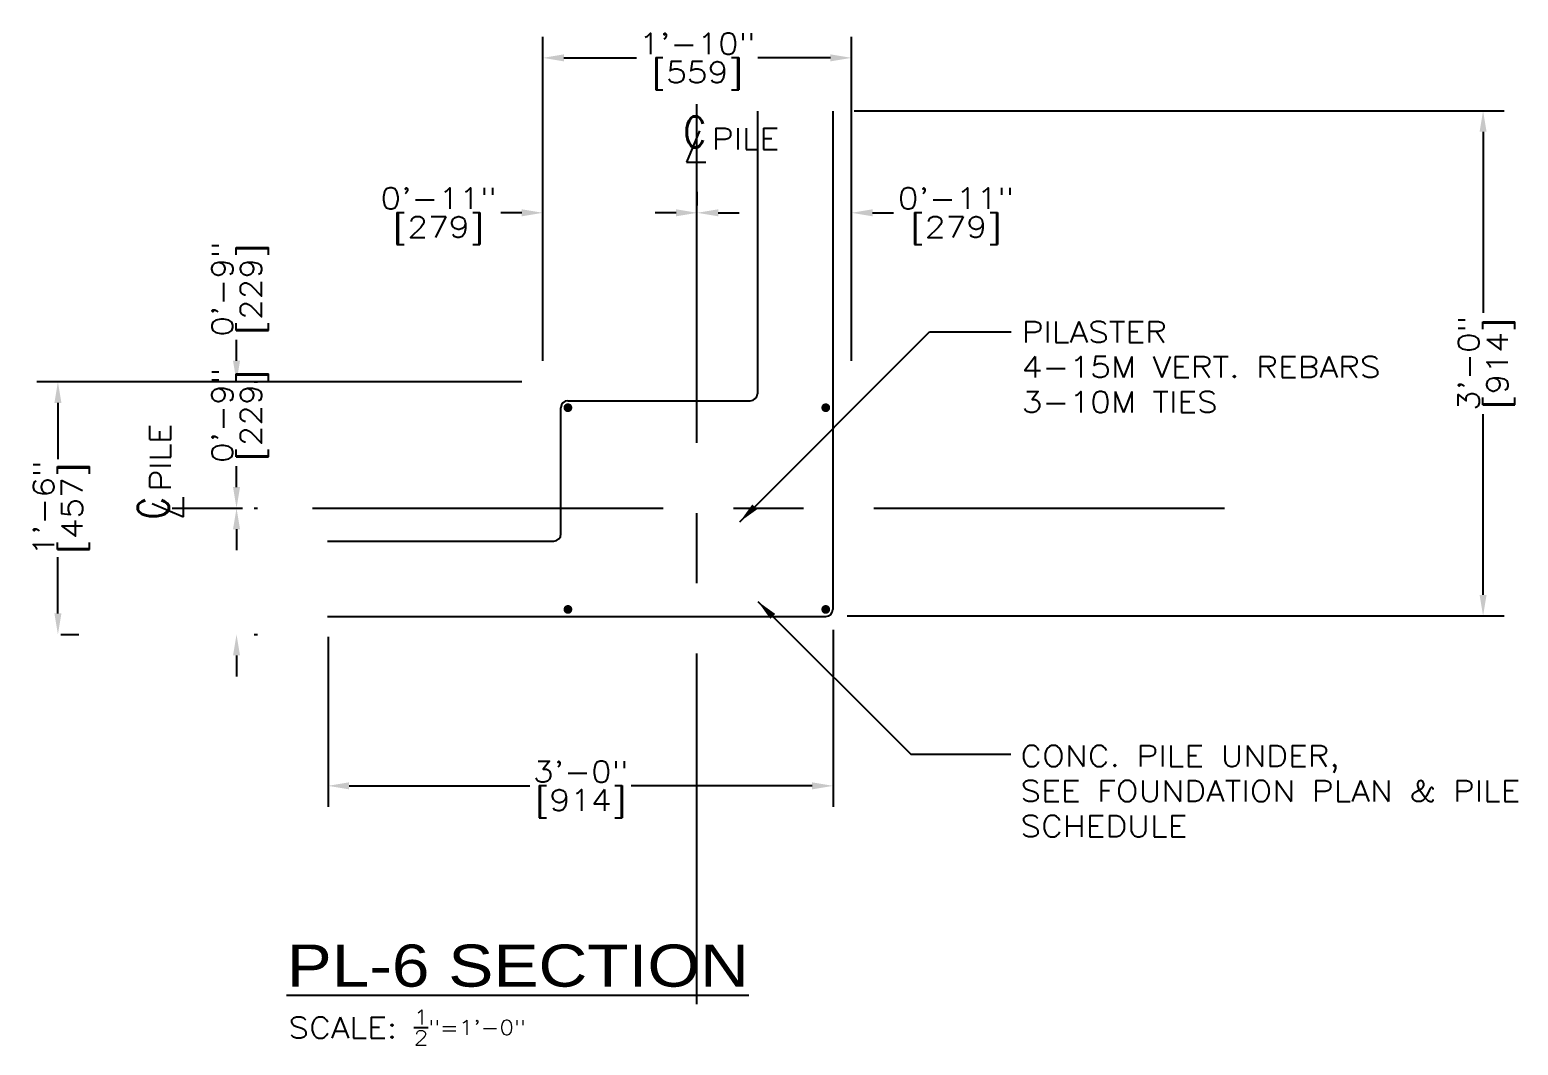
# Model space of a CAD drawing. Header units: inches. Extents: x -229 to 9761, y -1201 to 3580.
# Drawn here: x 927.5 to 1033.6, y -1097.1 to -1024.7 of the extents above; entities that cross this region are included whole.
import ezdxf

# ---------------------------------------------------------------- set-up
doc = ezdxf.new("R2010")
doc.units = ezdxf.units.IN
doc.header["$MEASUREMENT"] = 0
doc.linetypes.add('CENTER', pattern=[2, 1.25, -0.25, 0.25, -0.25])
doc.layers.get('DEFPOINTS').update_dxf_attribs({"linetype": 'CONTINUOUS'})
for name, color, linetype in [('Dimension', 5, 'CONTINUOUS'), ('Foundation_Details_CL', 150, 'CENTER'), ('Foundation_Details_Reinf', 131, 'CONTINUOUS'), ('Structural_Section_Dim', 5, 'CONTINUOUS'), ('Structural_Section_Text', 5, 'CONTINUOUS'), ('TEXT', 4, 'CONTINUOUS')]:
    doc.layers.add(name, color=color, linetype=linetype)
doc.styles.add('ROMANS', font='ROMANS.SHX', dxfattribs={"width": 0.8})
doc.styles.add('ROMANS-115', font='romans.shx', dxfattribs={"width": 1.15})
doc.styles.add('SANS-115', font='sanss___.ttf', dxfattribs={"width": 1.15})
doc.dimstyles.new('112-ROMANS-115-MS', dxfattribs={"dimscale": 0, "dimtxt": 1.5, "dimasz": 1.5, "dimexe": 1.5, "dimexo": 1.5, "dimgap": 0.125, "dimtad": 0, "dimdec": 4, "dimzin": 1, "dimdsep": 46, "dimlunit": 4, "dimtxsty": 'ROMANS-115', "dimcen": 0.125, "dimclrd": 256, "dimclre": 256, "dimclrt": 256, "dimadec": 0, "dimazin": 0, "dimtfac": 1, "dimtdec": 4, "dimtofl": 0, "dimtmove": 0, "dimatfit": 0, "dimfxl": 1, "dimtfillclr": 256, "dimfrac": 2, "dimtolj": 1, "dimtzin": 0, "dimarcsym": 0})
doc.dimstyles.new('12-ROMANS-115-PS', dxfattribs={"dimscale": 0, "dimtxt": 0.0625, "dimasz": 0.0625, "dimexe": 0.0625, "dimexo": 0.03125, "dimgap": 0.03125, "dimtad": 1, "dimdec": 3, "dimlfac": 24, "dimzin": 1, "dimdsep": 46, "dimlunit": 4, "dimtxsty": 'ROMANS-115', "dimcen": 0.125, "dimclrd": 256, "dimclre": 256, "dimclrt": 256, "dimadec": 0, "dimazin": 0, "dimtfac": 1, "dimtdec": 3, "dimtofl": 0, "dimtmove": 0, "dimatfit": 0, "dimfxl": 1, "dimfrac": 2, "dimtolj": 1, "dimtzin": 0, "dimarcsym": 0})

# ---------------------------------------------------------------- blocks, each defined once
blk = doc.blocks.new('*D82')
at = {"layer": 'DEFPOINTS', "color": 0, "ltscale": 2}
for p in [(986.08, -1026.69), (964.08, -1049.78), (986.08, -1049.78)]:
    blk.add_point(p, dxfattribs=at)
at = {"layer": 'Structural_Section_Dim', "lineweight": -2, "ltscale": 2}
for p, q in [((964.08, -1048.28), (964.08, -1025.19)), ((986.08, -1048.28), (986.08, -1025.19)), ((965.58, -1026.69), (970.76, -1026.69)), ((984.58, -1026.69), (979.39, -1026.69))]:
    blk.add_line(p, q, dxfattribs=at)
at = {"layer": 'Structural_Section_Dim', "ltscale": 2}
for points in [[(965.58, -1026.44), (965.58, -1026.94), (964.08, -1026.69)], [(984.58, -1026.44), (984.58, -1026.94), (986.08, -1026.69)]]:
    blk.add_solid(points, dxfattribs=at)
at = {"layer": 'Structural_Section_Dim', "ltscale": 2, "char_height": 1.5, "attachment_point": 5, "style": 'ROMANS-115'}
for s, insert in [('\\A1;1\'-10"', (975.08, -1025.67)), ('\\A1;[559]', (975.08, -1027.96))]:
    blk.add_mtext(s, dxfattribs=dict(at, insert=insert))
blk = doc.blocks.new('*D83')
at = {"layer": 'DEFPOINTS', "color": 0, "ltscale": 2}
for p in [(929.52, -1049.78), (964.08, -1049.78), (928.22, -1067.78)]:
    blk.add_point(p, dxfattribs=at)
at = {"layer": 'Structural_Section_Dim', "lineweight": -2, "ltscale": 2}
for p, q in [((962.58, -1049.78), (928.02, -1049.78)), ((929.52, -1051.28), (929.52, -1055.28)), ((929.52, -1066.28), (929.52, -1062.27)), ((929.72, -1067.78), (931.02, -1067.78))]:
    blk.add_line(p, q, dxfattribs=at)
at = {"layer": 'Structural_Section_Dim', "ltscale": 2}
for points in [[(929.27, -1051.28), (929.77, -1051.28), (929.52, -1049.78)], [(929.27, -1066.28), (929.77, -1066.28), (929.52, -1067.78)]]:
    blk.add_solid(points, dxfattribs=at)
at = {"layer": 'Structural_Section_Dim', "ltscale": 2, "char_height": 1.5, "attachment_point": 5, "rotation": 90, "style": 'ROMANS-115'}
for s, insert in [('\\A1;1\'-6"', (928.5, -1058.78)), ('\\A1;[457]', (930.78, -1058.78))]:
    blk.add_mtext(s, dxfattribs=dict(at, insert=insert))
blk = doc.blocks.new('*D84')
at = {"layer": 'DEFPOINTS', "color": 0, "ltscale": 2}
for p in [(964.08, -1037.73), (964.08, -1038.72), (975.08, -1038.72)]:
    blk.add_point(p, dxfattribs=at)
at = {"layer": 'Structural_Section_Dim', "lineweight": -2, "ltscale": 2}
for p, q in [((964.08, -1037.22), (964.08, -1036.23)), ((975.08, -1037.22), (975.08, -1036.23)), ((962.58, -1037.73), (961.08, -1037.73)), ((976.58, -1037.73), (978.08, -1037.73))]:
    blk.add_line(p, q, dxfattribs=at)
at = {"layer": 'Structural_Section_Dim', "ltscale": 2}
for points in [[(962.58, -1037.48), (962.58, -1037.98), (964.08, -1037.73)], [(976.58, -1037.48), (976.58, -1037.98), (975.08, -1037.73)]]:
    blk.add_solid(points, dxfattribs=at)
at = {"layer": 'Structural_Section_Dim', "ltscale": 2, "char_height": 1.5, "attachment_point": 5, "style": 'ROMANS-115'}
for s, insert in [('\\A1;0\'-11"', (956.64, -1036.71)), ('\\A1;[279]', (956.64, -1039))]:
    blk.add_mtext(s, dxfattribs=dict(at, insert=insert))
blk = doc.blocks.new('*D85')
at = {"layer": 'DEFPOINTS', "color": 0, "ltscale": 2}
for p in [(986.08, -1037.73), (975.08, -1038.72), (986.08, -1038.72)]:
    blk.add_point(p, dxfattribs=at)
at = {"layer": 'Structural_Section_Dim', "lineweight": -2, "ltscale": 2}
for p, q in [((975.08, -1037.22), (975.08, -1036.23)), ((986.08, -1037.22), (986.08, -1036.23)), ((973.58, -1037.73), (972.08, -1037.73)), ((987.58, -1037.73), (989.08, -1037.73))]:
    blk.add_line(p, q, dxfattribs=at)
at = {"layer": 'Structural_Section_Dim', "ltscale": 2}
for points in [[(973.58, -1037.48), (973.58, -1037.98), (975.08, -1037.73)], [(987.58, -1037.48), (987.58, -1037.98), (986.08, -1037.73)]]:
    blk.add_solid(points, dxfattribs=at)
at = {"layer": 'Structural_Section_Dim', "ltscale": 2, "char_height": 1.5, "attachment_point": 5, "style": 'ROMANS-115'}
for s, insert in [('\\A1;0\'-11"', (993.52, -1036.71)), ('\\A1;[279]', (993.52, -1039))]:
    blk.add_mtext(s, dxfattribs=dict(at, insert=insert))
blk = doc.blocks.new('*D86')
at = {"layer": 'DEFPOINTS', "color": 0, "ltscale": 2}
for p in [(942, -1058.78), (942.25, -1058.78), (942, -1067.78)]:
    blk.add_point(p, dxfattribs=at)
at = {"layer": 'Structural_Section_Dim', "lineweight": -2, "ltscale": 2}
for p, q in [((942.25, -1057.28), (942.25, -1055.78)), ((943.5, -1058.78), (943.75, -1058.78)), ((943.5, -1067.78), (943.75, -1067.78)), ((942.25, -1069.28), (942.25, -1070.78))]:
    blk.add_line(p, q, dxfattribs=at)
at = {"layer": 'Structural_Section_Dim', "ltscale": 2}
for points in [[(942, -1057.28), (942.5, -1057.28), (942.25, -1058.78)], [(942, -1069.28), (942.5, -1069.28), (942.25, -1067.78)]]:
    blk.add_solid(points, dxfattribs=at)
at = {"layer": 'Structural_Section_Dim', "ltscale": 2, "char_height": 1.5, "attachment_point": 5, "rotation": 90, "style": 'ROMANS-115'}
for s, insert in [('\\A1;0\'-9"', (941.23, -1052.16)), ('\\A1;[229]', (943.52, -1052.16))]:
    blk.add_mtext(s, dxfattribs=dict(at, insert=insert))
blk = doc.blocks.new('*D87')
at = {"layer": 'DEFPOINTS', "color": 0, "ltscale": 2}
for p in [(942, -1049.78), (942.25, -1049.78), (942, -1058.78)]:
    blk.add_point(p, dxfattribs=at)
at = {"layer": 'Structural_Section_Dim', "lineweight": -2, "ltscale": 2}
for p, q in [((942.25, -1048.28), (942.25, -1046.78)), ((943.5, -1049.78), (943.75, -1049.78)), ((943.5, -1058.78), (943.75, -1058.78)), ((942.25, -1060.28), (942.25, -1061.78))]:
    blk.add_line(p, q, dxfattribs=at)
at = {"layer": 'Structural_Section_Dim', "ltscale": 2}
for points in [[(942, -1048.28), (942.5, -1048.28), (942.25, -1049.78)], [(942, -1060.28), (942.5, -1060.28), (942.25, -1058.78)]]:
    blk.add_solid(points, dxfattribs=at)
at = {"layer": 'Structural_Section_Dim', "ltscale": 2, "char_height": 1.5, "attachment_point": 5, "rotation": 90, "style": 'ROMANS-115'}
for s, insert in [('\\A1;0\'-9"', (941.23, -1043.16)), ('\\A1;[229]', (943.52, -1043.16))]:
    blk.add_mtext(s, dxfattribs=dict(at, insert=insert))
blk = doc.blocks.new('CLMARK')
at = {"layer": 'TEXT'}
for p, q in [((1.52, 4.57), (-3.55, -7.61)), ((-3.55, -7.61), (4.06, -7.61))]:
    blk.add_line(p, q, dxfattribs=at)
at = {"layer": 'TEXT', "style": 'ROMANS', "width": 0.8}
blk.add_text('C', height=12, dxfattribs=at).set_placement((-4.59, -1.9))
blk = doc.blocks.new('*D88')
at = {"layer": 'DEFPOINTS', "color": 0, "ltscale": 2}
for p in [(984.77, -1030.46), (984.27, -1066.46), (1031.09, -1066.46)]:
    blk.add_point(p, dxfattribs=at)
at = {"layer": 'Structural_Section_Dim', "lineweight": -2, "ltscale": 2}
for p, q in [((986.27, -1030.46), (1032.59, -1030.46)), ((1031.09, -1031.96), (1031.09, -1044.85)), ((1031.09, -1064.96), (1031.09, -1052.08)), ((985.77, -1066.46), (1032.59, -1066.46))]:
    blk.add_line(p, q, dxfattribs=at)
at = {"layer": 'Structural_Section_Dim', "ltscale": 2}
for points in [[(1030.84, -1031.96), (1031.34, -1031.96), (1031.09, -1030.46)], [(1030.84, -1064.96), (1031.34, -1064.96), (1031.09, -1066.46)]]:
    blk.add_solid(points, dxfattribs=at)
at = {"layer": 'Structural_Section_Dim', "ltscale": 2, "char_height": 1.5, "attachment_point": 5, "rotation": 90, "style": 'ROMANS-115'}
for s, insert in [('\\A1;3\'-0"', (1030.07, -1048.46)), ('\\A1;[914]', (1032.35, -1048.46))]:
    blk.add_mtext(s, dxfattribs=dict(at, insert=insert))
blk = doc.blocks.new('*D89')
at = {"layer": 'DEFPOINTS', "color": 0, "ltscale": 2}
for p in [(984.77, -1065.96), (948.77, -1066.46), (984.77, -1078.57)]:
    blk.add_point(p, dxfattribs=at)
at = {"layer": 'Structural_Section_Dim', "lineweight": -2, "ltscale": 2}
for p, q in [((948.77, -1067.96), (948.77, -1080.07)), ((984.77, -1067.46), (984.77, -1080.07)), ((950.27, -1078.57), (963.15, -1078.57)), ((983.27, -1078.57), (970.38, -1078.57))]:
    blk.add_line(p, q, dxfattribs=at)
at = {"layer": 'Structural_Section_Dim', "ltscale": 2}
for points in [[(950.27, -1078.32), (950.27, -1078.82), (948.77, -1078.57)], [(983.27, -1078.32), (983.27, -1078.82), (984.77, -1078.57)]]:
    blk.add_solid(points, dxfattribs=at)
at = {"layer": 'Structural_Section_Dim', "ltscale": 2, "char_height": 1.5, "attachment_point": 5, "style": 'ROMANS-115'}
for s, insert in [('\\A1;3\'-0"', (966.77, -1077.55)), ('\\A1;[914]', (966.77, -1079.84))]:
    blk.add_mtext(s, dxfattribs=dict(at, insert=insert))

msp = doc.modelspace()

# ---------------------------------------------------------------- linework, layer by layer
at = {"layer": 'Foundation_Details_CL', "ltscale": 20}
for p, q in [((975.054376, -1094.127311), (975.054376, -1029.999844)), ((1012.66314, -1058.808452), (933.406836, -1058.808452))]:
    msp.add_line(p, q, dxfattribs=at)
at = {"layer": 'Foundation_Details_Reinf'}
for p, q in [((979.366876, -1030.495952), (979.366876, -1050.620952)), ((984.741876, -1030.495952), (984.741876, -1065.995952)), ((965.866876, -1051.120952), (978.866876, -1051.120952)), ((965.366876, -1060.620952), (965.366876, -1051.620952)), ((948.741876, -1061.120952), (964.866876, -1061.120952)), ((948.741876, -1066.495952), (984.241876, -1066.495952))]:
    msp.add_line(p, q, dxfattribs=at)
at = {"layer": 'Foundation_Details_Reinf', "const_width": 0.3125}
for points in [[(965.710626, -1051.620952, -1), (966.023126, -1051.620952, -1)], [(984.398126, -1051.620952, 1), (984.085626, -1051.620952, 1)], [(965.710626, -1065.995952, 1), (966.023126, -1065.995952, 1)], [(984.398126, -1065.995952, -1), (984.085626, -1065.995952, -1)]]:
    msp.add_lwpolyline(points, format="xyb", close=True, dxfattribs=at)
at = {"layer": 'Foundation_Details_Reinf'}
for centre, start, end in [((965.866876, -1051.620952), 90, 180), ((978.866876, -1050.620952), 270, 0), ((964.866876, -1060.620952), 270, 0), ((984.241876, -1065.995952), 270, 0)]:
    msp.add_arc(centre, 0.5, start, end, dxfattribs=at)

# ---------------------------------------------------------------- block references
at = {"layer": 'Dimension', "xscale": 0.1836000174916137, "yscale": 0.183600017491699, "zscale": 0.1836000174916534}
msp.add_blockref('CLMARK', (974.961378, -1032.719727), dxfattribs=at)
at = {"layer": 'Dimension', "xscale": 0.183600017491699, "yscale": 0.183600017491699, "zscale": 0.1836000174916534, "rotation": 90}
msp.add_blockref('CLMARK', (937.070979, -1058.736818), dxfattribs=at)

# ---------------------------------------------------------------- texts
at = {"layer": 'Structural_Section_Dim', "insert": (998.109084, -1075.692169), "char_height": 1.50000014, "attachment_point": 1, "style": 'ROMANS-115'}
msp.add_mtext('\\A1;CONC. PILE UNDER,\\PSEE FOUNDATION PLAN & PILE\\PSCHEDULE', dxfattribs=at)
at = {"layer": 'Structural_Section_Text', "width": 1.15}
for s, height, style, p in [('PILE', 1.5000001, 'ROMANS-115', (976.120837, -1033.210472)), ('%%UPL-6 SECTION', 3.00000029, 'SANS-115', (945.821354, -1092.881322))]:
    msp.add_text(s, height=height, dxfattribs=dict(at, style=style)).set_placement(p)
at = {"layer": 'Structural_Section_Text', "style": 'ROMANS-115', "width": 1.15}
msp.add_text('PILE', height=1.5000001, rotation=90, dxfattribs=at).set_placement((937.561723, -1057.577359))
at = {"layer": 'Structural_Section_Text', "char_height": 1.50000014, "attachment_point": 1, "style": 'ROMANS-115'}
for s, insert in [('\\A1;PILASTER\\P4-15M VERT. REBARS\\P3-10M TIES', (998.208847, -1045.471719)), ('\\A1;SCALE: \\H0.7x;\\S1/2;"=1\'-0"', (945.936533, -1094.534754))]:
    msp.add_mtext(s, dxfattribs=dict(at, insert=insert))

# ---------------------------------------------------------------- dimensions: what is measured, and where the dimension line sits
at = {"layer": 'Structural_Section_Dim'}
for base, p1, p2, picture, middle in [((986.07767, -1026.689268), (964.07767, -1049.777319), (986.07767, -1049.777319), '*D82', (975.07767, -1026.689268)), ((964.07767, -1037.729874), (975.07767, -1038.722877), (964.07767, -1038.722877), '*D84', (956.64017, -1037.729874)), ((984.76517, -1078.567641), (948.76517, -1066.464819), (984.76517, -1065.964819), '*D89', (966.76517, -1078.567641))]:
    dim = msp.add_linear_dim(base=base, p1=p1, p2=p2, dimstyle='112-ROMANS-115-MS', override={"dimscale": 1, "dimpost": '\\X'}, dxfattribs=at)
    dim.commit()
    dim.dimension.update_dxf_attribs({"geometry": picture, "text_midpoint": middle})
for base, p1, p2, angle, picture, middle in [((1031.085386, -1066.464819), (984.76517, -1030.464819), (984.26517, -1066.464819), 90, '*D88', (1031.085386, -1048.464819)), ((986.07767, -1037.729874), (975.07767, -1038.722877), (986.07767, -1038.722877), 180, '*D85', (993.51517, -1037.729874)), ((942.249526, -1049.777319), (941.99857, -1058.777319), (941.99857, -1049.777319), 90, '*D87', (942.249526, -1043.161248)), ((942.249526, -1058.777319), (941.99857, -1067.777319), (941.99857, -1058.777319), 90, '*D86', (942.249526, -1052.161248)), ((929.515295, -1049.777319), (928.215708, -1067.777319), (964.07767, -1049.777319), 90, '*D83', (929.515295, -1058.777319))]:
    dim = msp.add_linear_dim(base=base, p1=p1, p2=p2, angle=angle, dimstyle='112-ROMANS-115-MS', override={"dimscale": 1, "dimpost": '\\X'}, dxfattribs=at)
    dim.commit()
    dim.dimension.update_dxf_attribs({"geometry": picture, "text_midpoint": middle})

# ---------------------------------------------------------------- leaders
msp.add_leader([(979.401164, -1065.426447), (990.295739, -1076.321022), (997.429429, -1076.321022)], dimstyle='12-ROMANS-115-PS', override={"dimscale": 24.000002, "dimtad": 0, "dimlfac": 0.041667}, dxfattribs=at)
at = {"layer": 'Structural_Section_Text', "annotation_type": 0, "has_hookline": 1, "hookline_direction": 0, "text_width": 28.750003}
msp.add_leader([(978.122867, -1059.745512), (991.64666, -1046.221719), (997.458847, -1046.221719)], dimstyle='12-ROMANS-115-PS', override={"dimscale": 24.000002, "dimtad": 0, "dimlfac": 0.041667, "dimse1": 1}, dxfattribs=at)

doc.saveas('drawing.dxf')
